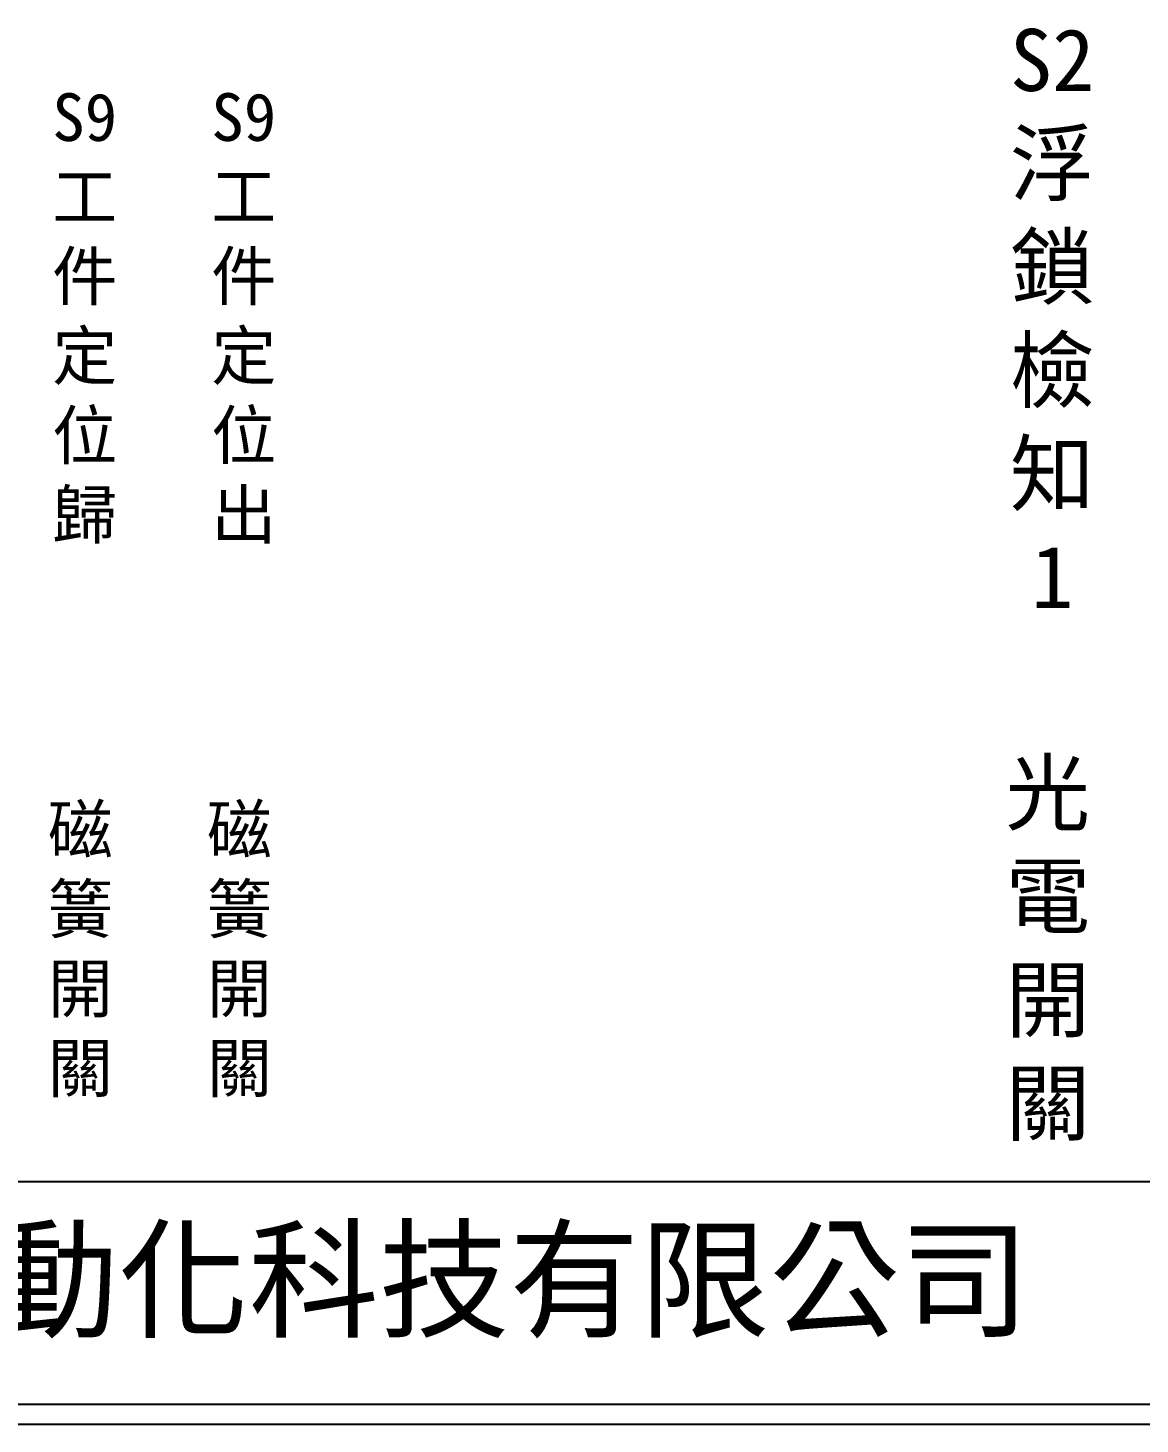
# Model space of a CAD drawing. Extents: x 275 to 562, y 265 to 469.
# Drawn here: x 340.5 to 410.5, y 264.9 to 352.7 of the extents above; entities that cross this region are included whole.
import ezdxf

# ---------------------------------------------------------------- set-up
doc = ezdxf.new("R2010")
doc.units = 0
doc.layers.add('圖框層', color=7, linetype='CONTINUOUS')
doc.layers.add('標尺寸層', color=3, linetype='CONTINUOUS')
doc.styles.add('CNS', font='romanc.shx', dxfattribs={"bigfont": 'chineset.shx'})
doc.styles.add('STSL', font='kaiu.ttf')

msp = doc.modelspace()

# ---------------------------------------------------------------- linework, layer by layer
at = {"layer": '圖框層', "color": 7}
for p, q in [((276.148, 280.195), (560.648, 280.195)), ((276.148, 266.195), (560.648, 266.195)), ((274.898, 264.945), (561.898, 264.945))]:
    msp.add_line(p, q, dxfattribs=at)

# ---------------------------------------------------------------- texts
at = {"layer": '圖框層', "color": 4, "style": 'STSL'}
msp.add_text('泓陞自動化科技有限公司', height=6, dxfattribs=at).set_placement((313.501, 271.022))
at = {"layer": '標尺寸層', "color": 7, "width": 4.96081, "attachment_point": 5, "style": 'CNS'}
for s, insert, char_height in [('{\\fDFKai-SB|b0|i0|c136|p65;S2浮鎖檢知1}', (404.927, 334.46), 3.9), ('{\\fDFKai-SB|b0|i0|c136|p65;S9工件定位歸}', (344.107, 334.46), 3), ('{\\fDFKai-SB|b0|i0|c136|p65;S9工件定位出}', (354.107, 334.46), 3), ('{\\fDFKai-SB|b0|i0|c136|p65;光電開關}', (404.652, 294.665), 3.9), ('{\\fDFKai-SB|b0|i0|c136|p65;磁簧開關}', (343.832, 294.665), 3), ('{\\fDFKai-SB|b0|i0|c136|p65;磁簧開關}', (353.832, 294.665), 3)]:
    msp.add_mtext(s, dxfattribs=dict(at, insert=insert, char_height=char_height))

doc.saveas('drawing.dxf')
